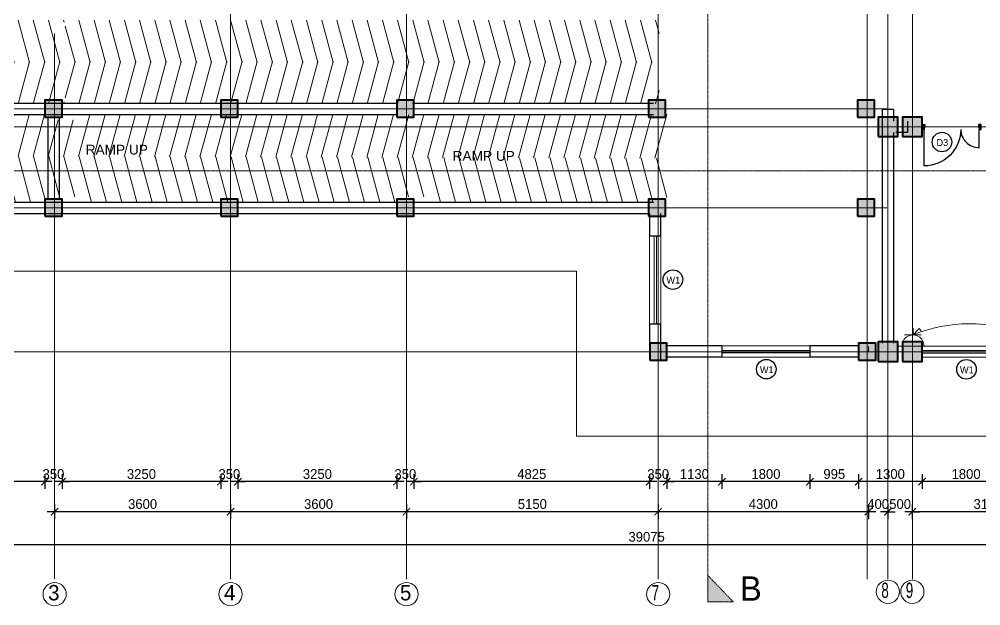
# Model space of a CAD drawing. Header units: inches. Extents: x -3071 to 2534411, y -17796 to 388172.
# Drawn here: x 1675120 to 1694795, y 290799 to 302798 of the extents above; entities that cross this region are included whole.
import ezdxf
from ezdxf.enums import TextEntityAlignment as Align

# ---------------------------------------------------------------- set-up
doc = ezdxf.new("R2010")
doc.units = ezdxf.units.IN
doc.header["$MEASUREMENT"] = 0
for name, pattern in [('ACAD_ISO08W100', [36, 24, -3, 6, -3]), ('DASHDOT2', [12.7, 6.35, -3.175, 0, -3.175]), ('DASHED', [0.75, 0.5, -0.25])]:
    doc.linetypes.add(name, pattern=pattern)
for name, color, linetype, lineweight in [('001-Archi-Opening Tags', 14, 'Continuous', 25), ('002-Archi- Opening', 90, 'Continuous', 25), ('A .4 col', 5, 'Continuous', 40), ('A 0.05 hatch', 252, 'Continuous', 5), ('A 0.13 dw', 3, 'Continuous', 13), ('A 0.13 IND DIM', 240, 'Continuous', 13), ('A 0.13parapet partition', 230, 'Continuous', 13), ('A 0.18 steps', 6, 'Continuous', 18), ('cen', 50, 'ACAD_ISO08W100', 5), ('dotted line', 1, 'DASHED', 9), ('Grid Tag', 6, 'Continuous', 20), ('p1 walls stone outline', 4, 'Continuous', 30), ('Power Sockets City supply', 141, 'Continuous', 13), ('section', 6, 'DASHDOT2', 20), ('text', 7, 'Continuous', 25)]:
    doc.layers.add(name, color=color, linetype=linetype, lineweight=lineweight)
doc.layers.add('Wires', color=1, linetype='Continuous')
doc.styles.add('AERIAL', font='arial.ttf', dxfattribs={"height": 10})
doc.styles.add('Archi 100', font='GOTHIC.TTF', dxfattribs={"height": 200})
doc.styles.add('CG', font='GOTHIC.TTF', dxfattribs={"height": 40})
doc.styles.get("Standard").update_dxf_attribs({"font": 'GOTHIC.TTF'})
doc.dimstyles.new('Archi 100', dxfattribs={"dimtxt": 200, "dimasz": 150, "dimexe": 150, "dimexo": 300, "dimgap": 50, "dimtad": 1, "dimdec": 0, "dimrnd": 5, "dimzin": 0, "dimdsep": 46, "dimtxsty": 'Archi 100', "dimblk": 'ARCHTICK', "dimcen": 0.09, "dimdle": 150, "dimclrd": 256, "dimclre": 256, "dimclrt": 256, "dimadec": 0, "dimazin": 0, "dimtfac": 1, "dimtdec": 0, "dimtix": 1, "dimtofl": 0, "dimtmove": 0, "dimatfit": 3, "dimfxl": 150, "dimfxlon": 1, "dimtolj": 1, "dimtzin": 0, "dimlwd": -1, "dimlwe": -1, "dimarcsym": 0})

# ---------------------------------------------------------------- blocks, each defined once
blk = doc.blocks.new('W2')
at = {"layer": 'A 0.13 dw'}
for points in [[(143910, 195589), (143910, 195359), (142110, 195359), (142110, 195589)], [(142110, 195446), (143910, 195446), (143910, 195496), (142110, 195496)]]:
    blk.add_lwpolyline(points, close=True, dxfattribs=at)
blk = doc.blocks.new('grid')
at = {"layer": 'Grid Tag', "linetype": 'Continuous', "ltscale": 30}
blk.add_circle((51, 48), 264, dxfattribs=at)
blk.add_attdef('GRID', (-143, -93), '', height=200)
blk = doc.blocks.new('*U652')
at = {"ltscale": 100}
for points in [[(5, 50), (5, -50), (55, -50), (55, 15), (40, 15), (40, 50)], [(1195, 50), (1195, -50), (1145, -50), (1145, 15), (1160, 15), (1160, 50)]]:
    blk.add_hatch(color=256, dxfattribs=at).paths.add_polyline_path(points)
for points in [[(783, 50, 0.414214), (43, 790), (43, 50)], [(786, 50, -0.414214), (1157, 421), (1157, 50)]]:
    blk.add_lwpolyline(points, format="xyb", dxfattribs=at)
for points in [[(5, 50), (5, -50), (55, -50), (55, 15), (40, 15), (40, 50)], [(1195, 50), (1195, -50), (1145, -50), (1145, 15), (1160, 15), (1160, 50)]]:
    blk.add_lwpolyline(points, close=True)
blk = doc.blocks.new('window tag')
blk.add_circle((0, 0), 200)
at = {"style": 'Archi 100', "flags": 1}
for tag, p in [('WIDTH', (15, 174.5)), ('HEIGHT', (-4.5, -348.5))]:
    blk.add_attdef(tag, p, '', height=200, dxfattribs=at)
at = {"style": 'Archi 100'}
blk.add_attdef('SYMBOL', text='', height=200, dxfattribs=at).set_placement((8, -10.5), align=Align.MIDDLE_CENTER)
blk = doc.blocks.new('_ArchTick')
at = {"color": 0, "linetype": 'ByBlock', "const_width": 0.15}
blk.add_lwpolyline([(-0.5, -0.5), (0.5, 0.5)], dxfattribs=at)
blk = doc.blocks.new('*D1530')
at = {"transparency": 16777216}
for p, q in [((1693595, 293488), (1693595, 293188)), ((1695395, 293488), (1695395, 293188)), ((1695545, 293338), (1693445, 293338))]:
    blk.add_line(p, q, dxfattribs=at)
at = {"layer": 'Defpoints', "color": 0, "transparency": 16777216}
for p in [(1693595, 295796), (1695395, 295868), (1693595, 293338)]:
    blk.add_point(p, dxfattribs=at)
at = {"transparency": 16777216, "xscale": 150, "yscale": 150, "zscale": 150, "rotation": 180}
blk.add_blockref('_ArchTick', (1693595, 293338), dxfattribs=at)
at = {"transparency": 16777216, "xscale": 150, "yscale": 150, "zscale": 150}
blk.add_blockref('_ArchTick', (1695395, 293338), dxfattribs=at)
at = {"transparency": 16777216, "insert": (1694495, 293493), "char_height": 200, "attachment_point": 5, "style": 'Archi 100'}
blk.add_mtext('\\A1;1800', dxfattribs=at)
blk = doc.blocks.new('*D1531')
at = {"transparency": 16777216}
for p, q in [((1692295, 293488), (1692295, 293188)), ((1693595, 293488), (1693595, 293188)), ((1693745, 293338), (1692145, 293338))]:
    blk.add_line(p, q, dxfattribs=at)
at = {"layer": 'Defpoints', "color": 0, "transparency": 16777216}
for p in [(1692295, 295821), (1693595, 295796), (1692295, 293338)]:
    blk.add_point(p, dxfattribs=at)
at = {"transparency": 16777216, "xscale": 150, "yscale": 150, "zscale": 150, "rotation": 180}
blk.add_blockref('_ArchTick', (1692295, 293338), dxfattribs=at)
at = {"transparency": 16777216, "xscale": 150, "yscale": 150, "zscale": 150}
blk.add_blockref('_ArchTick', (1693595, 293338), dxfattribs=at)
at = {"transparency": 16777216, "insert": (1692945, 293493), "char_height": 200, "attachment_point": 5, "style": 'Archi 100'}
blk.add_mtext('\\A1;1300', dxfattribs=at)
blk = doc.blocks.new('*D1532')
at = {"transparency": 16777216}
for p, q in [((1691300, 293488), (1691300, 293188)), ((1692295, 293488), (1692295, 293188)), ((1692445, 293338), (1691150, 293338))]:
    blk.add_line(p, q, dxfattribs=at)
at = {"layer": 'Defpoints', "color": 0, "transparency": 16777216}
for p in [(1691300, 295884), (1692295, 295821), (1691300, 293338)]:
    blk.add_point(p, dxfattribs=at)
at = {"transparency": 16777216, "xscale": 150, "yscale": 150, "zscale": 150, "rotation": 180}
blk.add_blockref('_ArchTick', (1691300, 293338), dxfattribs=at)
at = {"transparency": 16777216, "xscale": 150, "yscale": 150, "zscale": 150}
blk.add_blockref('_ArchTick', (1692295, 293338), dxfattribs=at)
at = {"transparency": 16777216, "insert": (1691798, 293493), "char_height": 200, "attachment_point": 5, "style": 'Archi 100'}
blk.add_mtext('\\A1;995', dxfattribs=at)
blk = doc.blocks.new('*D1533')
at = {"transparency": 16777216}
for p, q in [((1689500, 293488), (1689500, 293188)), ((1691300, 293488), (1691300, 293188)), ((1691450, 293338), (1689350, 293338))]:
    blk.add_line(p, q, dxfattribs=at)
at = {"layer": 'Defpoints', "color": 0, "transparency": 16777216}
for p in [(1689500, 295884), (1691300, 295884), (1689500, 293338)]:
    blk.add_point(p, dxfattribs=at)
at = {"transparency": 16777216, "xscale": 150, "yscale": 150, "zscale": 150, "rotation": 180}
blk.add_blockref('_ArchTick', (1689500, 293338), dxfattribs=at)
at = {"transparency": 16777216, "xscale": 150, "yscale": 150, "zscale": 150}
blk.add_blockref('_ArchTick', (1691300, 293338), dxfattribs=at)
at = {"transparency": 16777216, "insert": (1690400, 293493), "char_height": 200, "attachment_point": 5, "style": 'Archi 100'}
blk.add_mtext('\\A1;1800', dxfattribs=at)
blk = doc.blocks.new('*D1534')
at = {"transparency": 16777216}
for p, q in [((1688370, 293488), (1688370, 293188)), ((1689500, 293488), (1689500, 293188)), ((1689650, 293338), (1688220, 293338))]:
    blk.add_line(p, q, dxfattribs=at)
at = {"layer": 'Defpoints', "color": 0, "transparency": 16777216}
for p in [(1688370, 295821), (1689500, 295884), (1688370, 293338)]:
    blk.add_point(p, dxfattribs=at)
at = {"transparency": 16777216, "xscale": 150, "yscale": 150, "zscale": 150, "rotation": 180}
blk.add_blockref('_ArchTick', (1688370, 293338), dxfattribs=at)
at = {"transparency": 16777216, "xscale": 150, "yscale": 150, "zscale": 150}
blk.add_blockref('_ArchTick', (1689500, 293338), dxfattribs=at)
at = {"transparency": 16777216, "insert": (1688935, 293493), "char_height": 200, "attachment_point": 5, "style": 'Archi 100'}
blk.add_mtext('\\A1;1130', dxfattribs=at)
blk = doc.blocks.new('*D1535')
at = {"transparency": 16777216}
for p, q in [((1688020, 293488), (1688020, 293188)), ((1688370, 293488), (1688370, 293188)), ((1688020, 293338), (1687870, 293338)), ((1688370, 293338), (1688520, 293338))]:
    blk.add_line(p, q, dxfattribs=at)
at = {"layer": 'Defpoints', "color": 0, "transparency": 16777216}
for p in [(1688020, 295821), (1688370, 295821), (1688020, 293338)]:
    blk.add_point(p, dxfattribs=at)
at = {"transparency": 16777216, "xscale": 150, "yscale": 150, "zscale": 150}
blk.add_blockref('_ArchTick', (1688020, 293338), dxfattribs=at)
at = {"transparency": 16777216, "xscale": 150, "yscale": 150, "zscale": 150, "rotation": 180}
blk.add_blockref('_ArchTick', (1688370, 293338), dxfattribs=at)
at = {"transparency": 16777216, "insert": (1688195, 293493), "char_height": 200, "attachment_point": 5, "style": 'Archi 100'}
blk.add_mtext('\\A1;350', dxfattribs=at)
blk = doc.blocks.new('*D1536')
at = {"transparency": 16777216}
for p, q in [((1683196, 293488), (1683196, 293188)), ((1688020, 293488), (1688020, 293188)), ((1688170, 293338), (1683046, 293338))]:
    blk.add_line(p, q, dxfattribs=at)
at = {"layer": 'Defpoints', "color": 0, "transparency": 16777216}
for p in [(1683196, 298766), (1688020, 295821), (1683196, 293338)]:
    blk.add_point(p, dxfattribs=at)
at = {"transparency": 16777216, "xscale": 150, "yscale": 150, "zscale": 150, "rotation": 180}
blk.add_blockref('_ArchTick', (1683196, 293338), dxfattribs=at)
at = {"transparency": 16777216, "xscale": 150, "yscale": 150, "zscale": 150}
blk.add_blockref('_ArchTick', (1688020, 293338), dxfattribs=at)
at = {"transparency": 16777216, "insert": (1685608, 293493), "char_height": 200, "attachment_point": 5, "style": 'Archi 100'}
blk.add_mtext('\\A1;4825', dxfattribs=at)
blk = doc.blocks.new('*D1537')
at = {"transparency": 16777216}
for p, q in [((1682846, 293488), (1682846, 293188)), ((1683196, 293488), (1683196, 293188)), ((1682846, 293338), (1682696, 293338)), ((1683196, 293338), (1683346, 293338))]:
    blk.add_line(p, q, dxfattribs=at)
at = {"layer": 'Defpoints', "color": 0, "transparency": 16777216}
for p in [(1682846, 298766), (1683196, 298766), (1682846, 293338)]:
    blk.add_point(p, dxfattribs=at)
at = {"transparency": 16777216, "xscale": 150, "yscale": 150, "zscale": 150}
blk.add_blockref('_ArchTick', (1682846, 293338), dxfattribs=at)
at = {"transparency": 16777216, "xscale": 150, "yscale": 150, "zscale": 150, "rotation": 180}
blk.add_blockref('_ArchTick', (1683196, 293338), dxfattribs=at)
at = {"transparency": 16777216, "insert": (1683021, 293493), "char_height": 200, "attachment_point": 5, "style": 'Archi 100'}
blk.add_mtext('\\A1;350', dxfattribs=at)
blk = doc.blocks.new('*D1538')
at = {"transparency": 16777216}
for p, q in [((1679596, 293488), (1679596, 293188)), ((1682846, 293488), (1682846, 293188)), ((1682996, 293338), (1679446, 293338))]:
    blk.add_line(p, q, dxfattribs=at)
at = {"layer": 'Defpoints', "color": 0, "transparency": 16777216}
for p in [(1679596, 298766), (1682846, 298766), (1679596, 293338)]:
    blk.add_point(p, dxfattribs=at)
at = {"transparency": 16777216, "xscale": 150, "yscale": 150, "zscale": 150, "rotation": 180}
blk.add_blockref('_ArchTick', (1679596, 293338), dxfattribs=at)
at = {"transparency": 16777216, "xscale": 150, "yscale": 150, "zscale": 150}
blk.add_blockref('_ArchTick', (1682846, 293338), dxfattribs=at)
at = {"transparency": 16777216, "insert": (1681221, 293493), "char_height": 200, "attachment_point": 5, "style": 'Archi 100'}
blk.add_mtext('\\A1;3250', dxfattribs=at)
blk = doc.blocks.new('*D1539')
at = {"transparency": 16777216}
for p, q in [((1679246, 293488), (1679246, 293188)), ((1679596, 293488), (1679596, 293188)), ((1679246, 293338), (1679096, 293338)), ((1679596, 293338), (1679746, 293338))]:
    blk.add_line(p, q, dxfattribs=at)
at = {"layer": 'Defpoints', "color": 0, "transparency": 16777216}
for p in [(1679246, 298766), (1679596, 298766), (1679246, 293338)]:
    blk.add_point(p, dxfattribs=at)
at = {"transparency": 16777216, "xscale": 150, "yscale": 150, "zscale": 150}
blk.add_blockref('_ArchTick', (1679246, 293338), dxfattribs=at)
at = {"transparency": 16777216, "xscale": 150, "yscale": 150, "zscale": 150, "rotation": 180}
blk.add_blockref('_ArchTick', (1679596, 293338), dxfattribs=at)
at = {"transparency": 16777216, "insert": (1679421, 293493), "char_height": 200, "attachment_point": 5, "style": 'Archi 100'}
blk.add_mtext('\\A1;350', dxfattribs=at)
blk = doc.blocks.new('*D1540')
at = {"transparency": 16777216}
for p, q in [((1675996, 293488), (1675996, 293188)), ((1679246, 293488), (1679246, 293188)), ((1679396, 293338), (1675846, 293338))]:
    blk.add_line(p, q, dxfattribs=at)
at = {"layer": 'Defpoints', "color": 0, "transparency": 16777216}
for p in [(1675996, 298766), (1679246, 298766), (1675996, 293338)]:
    blk.add_point(p, dxfattribs=at)
at = {"transparency": 16777216, "xscale": 150, "yscale": 150, "zscale": 150, "rotation": 180}
blk.add_blockref('_ArchTick', (1675996, 293338), dxfattribs=at)
at = {"transparency": 16777216, "xscale": 150, "yscale": 150, "zscale": 150}
blk.add_blockref('_ArchTick', (1679246, 293338), dxfattribs=at)
at = {"transparency": 16777216, "insert": (1677621, 293493), "char_height": 200, "attachment_point": 5, "style": 'Archi 100'}
blk.add_mtext('\\A1;3250', dxfattribs=at)
blk = doc.blocks.new('*D1541')
at = {"transparency": 16777216}
for p, q in [((1675646, 293488), (1675646, 293188)), ((1675996, 293488), (1675996, 293188)), ((1675646, 293338), (1675496, 293338)), ((1675996, 293338), (1676146, 293338))]:
    blk.add_line(p, q, dxfattribs=at)
at = {"layer": 'Defpoints', "color": 0, "transparency": 16777216}
for p in [(1675646, 298766), (1675996, 298766), (1675646, 293338)]:
    blk.add_point(p, dxfattribs=at)
at = {"transparency": 16777216, "xscale": 150, "yscale": 150, "zscale": 150}
blk.add_blockref('_ArchTick', (1675646, 293338), dxfattribs=at)
at = {"transparency": 16777216, "xscale": 150, "yscale": 150, "zscale": 150, "rotation": 180}
blk.add_blockref('_ArchTick', (1675996, 293338), dxfattribs=at)
at = {"transparency": 16777216, "insert": (1675821, 293493), "char_height": 200, "attachment_point": 5, "style": 'Archi 100'}
blk.add_mtext('\\A1;350', dxfattribs=at)
blk = doc.blocks.new('*D1542')
at = {"transparency": 16777216}
for p, q in [((1671246, 293488), (1671246, 293188)), ((1675646, 293488), (1675646, 293188)), ((1675796, 293338), (1671096, 293338))]:
    blk.add_line(p, q, dxfattribs=at)
at = {"layer": 'Defpoints', "color": 0, "transparency": 16777216}
for p in [(1671246, 298766), (1675646, 298766), (1671246, 293338)]:
    blk.add_point(p, dxfattribs=at)
at = {"transparency": 16777216, "xscale": 150, "yscale": 150, "zscale": 150, "rotation": 180}
blk.add_blockref('_ArchTick', (1671246, 293338), dxfattribs=at)
at = {"transparency": 16777216, "xscale": 150, "yscale": 150, "zscale": 150}
blk.add_blockref('_ArchTick', (1675646, 293338), dxfattribs=at)
at = {"transparency": 16777216, "insert": (1673446, 293493), "char_height": 200, "attachment_point": 5, "style": 'Archi 100'}
blk.add_mtext('\\A1;4400', dxfattribs=at)
blk = doc.blocks.new('*D1549')
at = {"transparency": 16777216}
for p, q in [((1693395, 292874), (1693395, 292574)), ((1696495, 292874), (1696495, 292574)), ((1696645, 292724), (1693245, 292724))]:
    blk.add_line(p, q, dxfattribs=at)
at = {"layer": 'Defpoints', "color": 0, "transparency": 16777216}
for p in [(1693395, 295996), (1696495, 295996), (1693395, 292724)]:
    blk.add_point(p, dxfattribs=at)
at = {"transparency": 16777216, "xscale": 150, "yscale": 150, "zscale": 150, "rotation": 180}
blk.add_blockref('_ArchTick', (1693395, 292724), dxfattribs=at)
at = {"transparency": 16777216, "xscale": 150, "yscale": 150, "zscale": 150}
blk.add_blockref('_ArchTick', (1696495, 292724), dxfattribs=at)
at = {"transparency": 16777216, "insert": (1694945, 292879), "char_height": 200, "attachment_point": 5, "style": 'Archi 100'}
blk.add_mtext('\\A1;3100', dxfattribs=at)
blk = doc.blocks.new('*D1550')
at = {"transparency": 16777216}
for p, q in [((1692895, 292874), (1692895, 292574)), ((1693395, 292874), (1693395, 292574)), ((1692895, 292724), (1692745, 292724)), ((1693395, 292724), (1693545, 292724))]:
    blk.add_line(p, q, dxfattribs=at)
at = {"layer": 'Defpoints', "color": 0, "transparency": 16777216}
for p in [(1692895, 295996), (1693395, 295996), (1692895, 292724)]:
    blk.add_point(p, dxfattribs=at)
at = {"transparency": 16777216, "xscale": 150, "yscale": 150, "zscale": 150}
blk.add_blockref('_ArchTick', (1692895, 292724), dxfattribs=at)
at = {"transparency": 16777216, "xscale": 150, "yscale": 150, "zscale": 150, "rotation": 180}
blk.add_blockref('_ArchTick', (1693395, 292724), dxfattribs=at)
at = {"transparency": 16777216, "insert": (1693145, 292879), "char_height": 200, "attachment_point": 5, "style": 'Archi 100'}
blk.add_mtext('\\A1;500', dxfattribs=at)
blk = doc.blocks.new('*D1551')
at = {"transparency": 16777216}
for p, q in [((1692495, 292874), (1692495, 292574)), ((1692895, 292874), (1692895, 292574)), ((1692495, 292724), (1692345, 292724)), ((1692895, 292724), (1693045, 292724))]:
    blk.add_line(p, q, dxfattribs=at)
at = {"layer": 'Defpoints', "color": 0, "transparency": 16777216}
for p in [(1692495, 295996), (1692895, 295996), (1692495, 292724)]:
    blk.add_point(p, dxfattribs=at)
at = {"transparency": 16777216, "xscale": 150, "yscale": 150, "zscale": 150}
blk.add_blockref('_ArchTick', (1692495, 292724), dxfattribs=at)
at = {"transparency": 16777216, "xscale": 150, "yscale": 150, "zscale": 150, "rotation": 180}
blk.add_blockref('_ArchTick', (1692895, 292724), dxfattribs=at)
at = {"transparency": 16777216, "insert": (1692695, 292879), "char_height": 200, "attachment_point": 5, "style": 'Archi 100'}
blk.add_mtext('\\A1;400', dxfattribs=at)
blk = doc.blocks.new('*D1552')
at = {"transparency": 16777216}
for p, q in [((1688195, 292874), (1688195, 292574)), ((1692495, 292874), (1692495, 292574)), ((1692645, 292724), (1688045, 292724))]:
    blk.add_line(p, q, dxfattribs=at)
at = {"layer": 'Defpoints', "color": 0, "transparency": 16777216}
for p in [(1688195, 295996), (1692495, 295996), (1688195, 292724)]:
    blk.add_point(p, dxfattribs=at)
at = {"transparency": 16777216, "xscale": 150, "yscale": 150, "zscale": 150, "rotation": 180}
blk.add_blockref('_ArchTick', (1688195, 292724), dxfattribs=at)
at = {"transparency": 16777216, "xscale": 150, "yscale": 150, "zscale": 150}
blk.add_blockref('_ArchTick', (1692495, 292724), dxfattribs=at)
at = {"transparency": 16777216, "insert": (1690345, 292879), "char_height": 200, "attachment_point": 5, "style": 'Archi 100'}
blk.add_mtext('\\A1;4300', dxfattribs=at)
blk = doc.blocks.new('*D1553')
at = {"transparency": 16777216}
for p, q in [((1683045, 292874), (1683045, 292574)), ((1688195, 292874), (1688195, 292574)), ((1688345, 292724), (1682895, 292724))]:
    blk.add_line(p, q, dxfattribs=at)
at = {"layer": 'Defpoints', "color": 0, "transparency": 16777216}
for p in [(1683045, 298941), (1688195, 295996), (1683045, 292724)]:
    blk.add_point(p, dxfattribs=at)
at = {"transparency": 16777216, "xscale": 150, "yscale": 150, "zscale": 150, "rotation": 180}
blk.add_blockref('_ArchTick', (1683045, 292724), dxfattribs=at)
at = {"transparency": 16777216, "xscale": 150, "yscale": 150, "zscale": 150}
blk.add_blockref('_ArchTick', (1688195, 292724), dxfattribs=at)
at = {"transparency": 16777216, "insert": (1685620, 292879), "char_height": 200, "attachment_point": 5, "style": 'Archi 100'}
blk.add_mtext('\\A1;5150', dxfattribs=at)
blk = doc.blocks.new('*D1554')
at = {"transparency": 16777216}
for p, q in [((1679445, 292874), (1679445, 292574)), ((1683045, 292874), (1683045, 292574)), ((1683195, 292724), (1679295, 292724))]:
    blk.add_line(p, q, dxfattribs=at)
at = {"layer": 'Defpoints', "color": 0, "transparency": 16777216}
for p in [(1679445, 298941), (1683045, 298941), (1679445, 292724)]:
    blk.add_point(p, dxfattribs=at)
at = {"transparency": 16777216, "xscale": 150, "yscale": 150, "zscale": 150, "rotation": 180}
blk.add_blockref('_ArchTick', (1679445, 292724), dxfattribs=at)
at = {"transparency": 16777216, "xscale": 150, "yscale": 150, "zscale": 150}
blk.add_blockref('_ArchTick', (1683045, 292724), dxfattribs=at)
at = {"transparency": 16777216, "insert": (1681245, 292879), "char_height": 200, "attachment_point": 5, "style": 'Archi 100'}
blk.add_mtext('\\A1;3600', dxfattribs=at)
blk = doc.blocks.new('*D1555')
at = {"transparency": 16777216}
for p, q in [((1675845, 292874), (1675845, 292574)), ((1679445, 292874), (1679445, 292574)), ((1679595, 292724), (1675695, 292724))]:
    blk.add_line(p, q, dxfattribs=at)
at = {"layer": 'Defpoints', "color": 0, "transparency": 16777216}
for p in [(1675845, 298941), (1679445, 298941), (1675845, 292724)]:
    blk.add_point(p, dxfattribs=at)
at = {"transparency": 16777216, "xscale": 150, "yscale": 150, "zscale": 150, "rotation": 180}
blk.add_blockref('_ArchTick', (1675845, 292724), dxfattribs=at)
at = {"transparency": 16777216, "xscale": 150, "yscale": 150, "zscale": 150}
blk.add_blockref('_ArchTick', (1679445, 292724), dxfattribs=at)
at = {"transparency": 16777216, "insert": (1677645, 292879), "char_height": 200, "attachment_point": 5, "style": 'Archi 100'}
blk.add_mtext('\\A1;3600', dxfattribs=at)
blk = doc.blocks.new('*D1270')
at = {"transparency": 16777216}
for p, q in [((1668422, 292203), (1668422, 291903)), ((1707495, 292203), (1707495, 291903)), ((1668272, 292053), (1707645, 292053))]:
    blk.add_line(p, q, dxfattribs=at)
at = {"layer": 'Defpoints', "color": 0, "transparency": 16777216}
for p in [(1668422, 298741), (1707495, 295796), (1707495, 292053)]:
    blk.add_point(p, dxfattribs=at)
at = {"transparency": 16777216, "xscale": 150, "yscale": 150, "zscale": 150, "rotation": 180}
blk.add_blockref('_ArchTick', (1668422, 292053), dxfattribs=at)
at = {"transparency": 16777216, "xscale": 150, "yscale": 150, "zscale": 150}
blk.add_blockref('_ArchTick', (1707495, 292053), dxfattribs=at)
at = {"transparency": 16777216, "insert": (1687958, 292208), "char_height": 200, "attachment_point": 5, "style": 'Archi 100'}
blk.add_mtext('\\A1;39075', dxfattribs=at)
blk = doc.blocks.new('15A N soc')
at = {"layer": 'Power Sockets City supply', "color": 244, "lineweight": 13, "true_color": 0x991b1e}
for p, q in [((52222.5612, 99516.2064), (52222.5611, 99516.2603)), ((52222.5612, 99516.2064), (52222.6099, 99516.2585)), ((52222.6099, 99516.2585), (52222.6282, 99516.2401)), ((52222.6282, 99516.2064), (52222.4926, 99516.2064)), ((52222.4338, 99516.1156), (52222.6863, 99516.1156))]:
    blk.add_line(p, q, dxfattribs=at)
blk.add_arc((52222.5612, 99516.1182), 0.0881, 358.32, 181.68, dxfattribs=at)

msp = doc.modelspace()

# ---------------------------------------------------------------- hatches: boundary and pattern name
at = {"layer": 'A .4 col', "linetype": 'Continuous'}
h = msp.add_hatch(color=256, dxfattribs=at)
h.dxf.hatch_style = 1
h.paths.add_polyline_path([(1675645.55, 300791.01), (1675995.55, 300791.01), (1675995.55, 301141.01), (1675645.55, 301141.01)])
h = msp.add_hatch(color=256, dxfattribs=at)
h.dxf.hatch_style = 1
h.paths.add_polyline_path([(1679245.55, 300791.01), (1679595.55, 300791.01), (1679595.55, 301141.01), (1679245.55, 301141.01)])
h = msp.add_hatch(color=256, dxfattribs=at)
h.dxf.hatch_style = 1
h.paths.add_polyline_path([(1682845.55, 300791.01), (1683195.55, 300791.01), (1683195.55, 301141.01), (1682845.55, 301141.01)])
h = msp.add_hatch(color=256, dxfattribs=at)
h.dxf.hatch_style = 1
h.paths.add_polyline_path([(1687995.55, 300791.01), (1688345.55, 300791.01), (1688345.55, 301141.01), (1687995.55, 301141.01)])
h = msp.add_hatch(color=256, dxfattribs=at)
h.dxf.hatch_style = 1
h.paths.add_polyline_path([(1692270.55, 300791.01), (1692620.55, 300791.01), (1692620.55, 301141.01), (1692270.55, 301141.01)])
h = msp.add_hatch(color=256, dxfattribs=at)
h.dxf.hatch_style = 1
h.paths.add_polyline_path([(1692695.4, 300396.02), (1693095.4, 300396.02), (1693095.4, 300796.02), (1692695.4, 300796.02)])
h = msp.add_hatch(color=256, dxfattribs=at)
h.dxf.hatch_style = 1
h.paths.add_polyline_path([(1693195.4, 300396.02), (1693595.4, 300396.02), (1693595.4, 300796.02), (1693195.4, 300796.02)])
h = msp.add_hatch(color=256, dxfattribs=at)
h.dxf.hatch_style = 1
h.paths.add_polyline_path([(1675645.55, 298766.02), (1675995.55, 298766.02), (1675995.55, 299116.02), (1675645.55, 299116.02)])
h = msp.add_hatch(color=256, dxfattribs=at)
h.dxf.hatch_style = 1
h.paths.add_polyline_path([(1679245.55, 298766.02), (1679595.55, 298766.02), (1679595.55, 299116.02), (1679245.55, 299116.02)])
h = msp.add_hatch(color=256, dxfattribs=at)
h.dxf.hatch_style = 1
h.paths.add_polyline_path([(1682845.55, 298766.02), (1683195.55, 298766.02), (1683195.55, 299116.02), (1682845.55, 299116.02)])
h = msp.add_hatch(color=256, dxfattribs=at)
h.dxf.hatch_style = 1
h.paths.add_polyline_path([(1687995.55, 298766.02), (1688345.55, 298766.02), (1688345.55, 299116.02), (1687995.55, 299116.02)])
h = msp.add_hatch(color=256, dxfattribs=at)
h.dxf.hatch_style = 1
h.paths.add_polyline_path([(1692270.55, 298766.02), (1692620.55, 298766.02), (1692620.55, 299116.02), (1692270.55, 299116.02)])
h = msp.add_hatch(color=256, dxfattribs=at)
h.dxf.hatch_style = 1
h.paths.add_polyline_path([(1688020.4, 295821.02), (1688370.4, 295821.02), (1688370.4, 296171.02), (1688020.4, 296171.02)])
h = msp.add_hatch(color=256, dxfattribs=at)
h.dxf.hatch_style = 1
h.paths.add_polyline_path([(1692295.4, 295821.02), (1692645.4, 295821.02), (1692645.4, 296171.02), (1692295.4, 296171.02)])
h = msp.add_hatch(color=256, dxfattribs=at)
h.dxf.hatch_style = 1
h.paths.add_polyline_path([(1692695.4, 295796.02), (1693095.4, 295796.02), (1693095.4, 296196.02), (1692695.4, 296196.02)])
h = msp.add_hatch(color=256, dxfattribs=at)
h.dxf.hatch_style = 1
h.paths.add_polyline_path([(1693195.4, 295796.02), (1693595.4, 295796.02), (1693595.4, 296196.02), (1693195.4, 296196.02)])
at = {"layer": 'A 0.05 hatch'}
h = msp.add_hatch(dxfattribs=at)
h.set_pattern_fill('_USER', color=256, scale=300, angle=285, style=0, pattern_type=0)
h.set_pattern_definition([(105, (1838850.58, 448543.28), (-289.77775, -77.6457), [])])
h.paths.add_polyline_path([(1676265.37, 302779.13), (1676265.37, 302654.12), (1676040.37, 302654.12), (1676040.37, 302779.13), (1670910.36, 302779.13), (1670910.36, 301909.13), (1688215.37, 301909.13), (1688215.37, 302779.13)])
h = msp.add_hatch(dxfattribs=at)
h.set_pattern_fill('_USER', color=256, scale=300, angle=285, style=0, pattern_type=0)
h.set_pattern_definition([(255, (1838850.58, 155301.87), (-289.77775, 77.6457), [])])
h.paths.add_polyline_path([(1676265.37, 301066.02), (1676265.37, 301191.02), (1676040.37, 301191.02), (1676040.37, 301066.02), (1670910.36, 301066.02), (1670910.36, 301936.02), (1688215.37, 301936.02), (1688215.37, 301066.02)])
h = msp.add_hatch(dxfattribs=at)
h.set_pattern_fill('_USER', color=256, scale=300, angle=285, style=0, pattern_type=0)
h.set_pattern_definition([(75, (1671052.7, 299976.02), (289.778, -77.6457), [])])
h.paths.add_polyline_path([(1676045.55, 300850.74), (1676045.55, 300741.02), (1675820.55, 300741.02), (1675820.55, 300850.75), (1671067.71, 300851.02), (1671067.71, 300006.02), (1688372.71, 299953.52), (1688372.71, 300850.04), (1676377.71, 300850.72), (1676377.71, 300741.02), (1676152.71, 300741.02), (1676152.71, 300850.73)])
h = msp.add_hatch(dxfattribs=at)
h.set_pattern_fill('_USER', color=256, scale=300, angle=285, style=0, pattern_type=0)
h.set_pattern_definition([(285, (1671052.7, 300038.8), (289.778, 77.6457), [])])
h.paths.add_polyline_path([(1683072.71, 299166.02), (1683522.71, 299166.02), (1683522.71, 299056.02), (1688372.71, 299056.02), (1688372.71, 299953.52), (1671067.71, 300008.79), (1671067.71, 299056.02), (1675872.71, 299056.02), (1675872.71, 299166.02), (1676322.71, 299166.02), (1676322.71, 299056.02), (1683072.71, 299056.02)])
at = {"layer": 'section'}
msp.add_hatch(color=256, dxfattribs=at).paths.add_polyline_path([(1689730.15, 290880.07), (1689207.8, 290880.07), (1689207.8, 291423.67)])

# ---------------------------------------------------------------- linework, layer by layer
at = {"layer": 'A .4 col', "linetype": 'Continuous'}
for points in [[(1675645.55, 300791.01), (1675995.55, 300791.01), (1675995.55, 301141.01), (1675645.55, 301141.01)], [(1679245.55, 300791.01), (1679595.55, 300791.01), (1679595.55, 301141.01), (1679245.55, 301141.01)], [(1682845.55, 300791.01), (1683195.55, 300791.01), (1683195.55, 301141.01), (1682845.55, 301141.01)], [(1687995.55, 300791.01), (1688345.55, 300791.01), (1688345.55, 301141.01), (1687995.55, 301141.01)], [(1692270.55, 300791.01), (1692620.55, 300791.01), (1692620.55, 301141.01), (1692270.55, 301141.01)], [(1692695.4, 300396.02), (1693095.4, 300396.02), (1693095.4, 300796.02), (1692695.4, 300796.02)], [(1693195.4, 300396.02), (1693595.4, 300396.02), (1693595.4, 300796.02), (1693195.4, 300796.02)], [(1675645.55, 298766.02), (1675995.55, 298766.02), (1675995.55, 299116.02), (1675645.55, 299116.02)], [(1679245.55, 298766.02), (1679595.55, 298766.02), (1679595.55, 299116.02), (1679245.55, 299116.02)], [(1682845.55, 298766.02), (1683195.55, 298766.02), (1683195.55, 299116.02), (1682845.55, 299116.02)], [(1687995.55, 298766.02), (1688345.55, 298766.02), (1688345.55, 299116.02), (1687995.55, 299116.02)], [(1692270.55, 298766.02), (1692620.55, 298766.02), (1692620.55, 299116.02), (1692270.55, 299116.02)], [(1688020.4, 295821.02), (1688370.4, 295821.02), (1688370.4, 296171.02), (1688020.4, 296171.02)], [(1692295.4, 295821.02), (1692645.4, 295821.02), (1692645.4, 296171.02), (1692295.4, 296171.02)], [(1692695.4, 295796.02), (1693095.4, 295796.02), (1693095.4, 296196.02), (1692695.4, 296196.02)], [(1693195.4, 295796.02), (1693595.4, 295796.02), (1693595.4, 296196.02), (1693195.4, 296196.02)]]:
    msp.add_lwpolyline(points, close=True, dxfattribs=at)
at = {"layer": 'A 0.13parapet partition'}
for p, q in [((1692645.4, 296171.02), (1692645.4, 295821.02)), ((1692495.4, 296100.77), (1692495.4, 295996.02))]:
    msp.add_line(p, q, dxfattribs=at)
at = {"layer": 'A 0.18 steps', "linetype": 'Continuous'}
msp.add_line((1688090.41, 295996.02), (1692270.4, 295996.02), dxfattribs=at)
at = {"layer": 'cen', "ltscale": 2}
for p, q in [((1679445.4, 318285.53), (1679445.4, 291341.37)), ((1683045.4, 318285.53), (1683045.4, 291341.37)), ((1688195.4, 318285.53), (1688195.4, 291341.37)), ((1692895.4, 318285.53), (1692895.4, 291341.37)), ((1693395.4, 318285.53), (1693395.4, 291341.37)), ((1692470.4, 305196.01), (1692470.4, 291341.37)), ((1675845.4, 302506.01), (1675845.4, 291341.37)), ((1692870.55, 300966.02), (1667672.6, 300966.02)), ((1711810.4, 300596.02), (1664130.4, 300596.02)), ((1692875.55, 298941.02), (1667672.6, 298941.02)), ((1711810.4, 295996.02), (1664130.4, 295996.02))]:
    msp.add_line(p, q, dxfattribs=at)
at = {"layer": 'Defpoints', "color": 2}
for p, q in [((1693095.4, 296196.02), (1693095.4, 295796.02)), ((1693195.4, 296196.02), (1693195.4, 295796.02)), ((1693595.4, 296196.02), (1693595.4, 295796.02))]:
    msp.add_line(p, q, dxfattribs=at)
at = {"layer": 'dotted line', "linetype": 'Continuous', "ltscale": 1000}
for p, q in [((1686520.4, 297641.02), (1667318.6, 297641.02)), ((1686520.4, 294265.97), (1686520.4, 297641.02)), ((1708310.4, 294265.97), (1686520.4, 294265.97))]:
    msp.add_line(p, q, dxfattribs=at)
at = {"layer": 'p1 walls stone outline'}
for p, q in [((1668735.55, 301081.02), (1678095.55, 301081.02)), ((1675995.55, 301081.02), (1682845.55, 301081.02)), ((1683195.55, 301081.01), (1684395.55, 301081.01)), ((1683195.55, 301081.01), (1687995.55, 301081.01)), ((1686420.43, 301081.02), (1688095.55, 301081.01)), ((1686420.43, 301081.02), (1687995.55, 301081.01)), ((1668735.55, 300851.02), (1678095.55, 300851.02)), ((1675995.55, 300851.02), (1682845.55, 300851.02)), ((1683195.55, 300851.01), (1687995.55, 300851.01)), ((1686420.43, 300851.02), (1688095.55, 300851.01)), ((1692780.4, 300952.4), (1692780.4, 300481.01)), ((1693010.4, 300952.4), (1692780.4, 300952.4)), ((1693010.4, 300952.4), (1693010.4, 300711.01)), ((1675705.55, 300791.01), (1675705.55, 299116.02)), ((1675935.55, 300791.01), (1675935.55, 299116.02)), ((1692780.4, 300711.02), (1692780.4, 296171.01)), ((1693295.4, 300711.01), (1693295.4, 300481.01)), ((1693010.4, 300481.02), (1693010.4, 296171.01)), ((1693295.4, 300481.02), (1693057.9, 300481.02)), ((1668735.55, 299056.02), (1688095.55, 299056.02)), ((1668820.55, 298826.02), (1688020.4, 298826.02)), ((1688020.4, 298364.07), (1688020.4, 298826.02)), ((1688250.4, 298364.07), (1688250.4, 298826.02)), ((1688020.4, 298364.07), (1688250.4, 298364.07)), ((1688020.4, 295821.02), (1688020.4, 296564.19)), ((1688020.4, 296564.19), (1688250.4, 296564.19)), ((1688250.4, 295821.02), (1688250.4, 296564.19)), ((1689500.19, 296113.78), (1688345.55, 296113.78)), ((1689500.19, 296113.78), (1689500.19, 295883.78)), ((1692295.4, 296113.78), (1691300.07, 296113.78)), ((1691300.07, 296113.78), (1691300.07, 295883.78)), ((1693595.4, 295881.01), (1693595.4, 296111.01)), ((1689500.19, 295883.78), (1688345.55, 295883.78)), ((1692295.4, 295883.78), (1691300.07, 295883.78))]:
    msp.add_line(p, q, dxfattribs=at)
at = {"layer": 'section'}
for p, q in [((1689207.8, 318061.43), (1689207.8, 290880.07)), ((1663804.72, 299696.69), (1711637.51, 299696.69)), ((1689730.15, 290880.07), (1689207.8, 291423.67)), ((1689207.8, 290880.07), (1689730.15, 290880.07))]:
    msp.add_line(p, q, dxfattribs=at)
at = {"layer": 'Wires', "color": 2, "lineweight": 9}
msp.add_arc((1694555.9, 293556), 3011.5, 67.584596, 112.415404, dxfattribs=at)

# ---------------------------------------------------------------- block references
ref = msp.add_blockref('grid', (1675799.17, 290993.32), dxfattribs=dict(xscale=0.8987445155798923, yscale=0.8987445155798923, zscale=0.8987445155798923))
ref.add_attrib('GRID', '3', (1675710.64, 290909.54), dxfattribs={"height": 314.56})
ref = msp.add_blockref('grid', (1679399.17, 290993.32), dxfattribs=dict(xscale=0.8987445155798923, yscale=0.8987445155798923, zscale=0.8987445155798923))
ref.add_attrib('GRID', '4', (1679310.64, 290909.54), dxfattribs={"height": 314.56})
ref = msp.add_blockref('grid', (1682999.17, 290993.32), dxfattribs=dict(xscale=0.8987445155798923, yscale=0.8987445155798923, zscale=0.8987445155798923))
ref.add_attrib('GRID', '5', (1682910.64, 290909.54), dxfattribs={"height": 314.56})
ref = msp.add_blockref('grid', (1688149.18, 290993.32), dxfattribs=dict(xscale=0.8987445155798923, yscale=0.8987445155798923, zscale=0.8987445155798923))
ref.add_attrib('GRID', '7', (1688060.64, 290909.54), dxfattribs={"height": 314.56, "width": 0.65})
ref = msp.add_blockref('grid', (1692849.18, 291041.79), dxfattribs=dict(xscale=0.8987445155798923, yscale=0.8987445155798923, zscale=0.8987445155798923))
ref.add_attrib('GRID', '8', (1692760.64, 290958.01), dxfattribs={"height": 314.56, "width": 0.65})
ref = msp.add_blockref('grid', (1693349.18, 291041.79), dxfattribs=dict(xscale=0.8987445155798923, yscale=0.8987445155798923, zscale=0.8987445155798923))
ref.add_attrib('GRID', '9', (1693260.64, 290958.01), dxfattribs={"height": 314.56, "width": 0.65})
at = {"layer": '001-Archi-Opening Tags'}
ref = msp.add_blockref('window tag', (1694001.6, 300285.96), dxfattribs=at)
ref.add_attrib('SYMBOL', 'D3', dxfattribs={"layer": '0', "height": 140, "style": 'CG'}).set_placement((1694009.6, 300275.46), align=Align.MIDDLE_CENTER)
ref = msp.add_blockref('window tag', (1688495.82, 297471.14), dxfattribs=at)
ref.add_attrib('SYMBOL', 'W1', dxfattribs={"layer": '0', "height": 140, "style": 'CG'}).set_placement((1688503.82, 297460.64), align=Align.MIDDLE_CENTER)
ref = msp.add_blockref('window tag', (1690407.14, 295638.36), dxfattribs=at)
ref.add_attrib('SYMBOL', 'W1', dxfattribs={"layer": '0', "height": 140, "style": 'CG'}).set_placement((1690415.14, 295627.86), align=Align.MIDDLE_CENTER)
ref = msp.add_blockref('window tag', (1694502.47, 295635.59), dxfattribs=at)
ref.add_attrib('SYMBOL', 'W1', dxfattribs={"layer": '0', "height": 140, "style": 'CG'}).set_placement((1694510.47, 295625.09), align=Align.MIDDLE_CENTER)
at = {"layer": '002-Archi- Opening', "xscale": -1.008402685110923, "yscale": 1.008402685110923, "zscale": 1.008402685110923, "rotation": 180}
msp.add_blockref('*U652', (1693595.4, 300594.63), dxfattribs=at)
at = {"layer": 'A 0.13 IND DIM', "rotation": 89.99999999995498}
msp.add_blockref('W2', (1883609, 154453.92), dxfattribs=at)
at = {"layer": 'A 0.13 IND DIM'}
for p in [(1547389.92, 100525.19), (1551485.25, 100522.41)]:
    msp.add_blockref('W2', p, dxfattribs=at)
at = {"layer": 'Power Sockets City supply', "lineweight": 0, "xscale": 2523.339306174504, "yscale": 2523.339306174504, "zscale": 2523.339306174504}
msp.add_blockref('15A N soc', (-130081831.72, -250816815.15), dxfattribs=at)

# ---------------------------------------------------------------- texts
at = {"layer": 'section', "insert": (1690091.1, 291151.06), "char_height": 500, "width": 2050.5885, "attachment_point": 5, "style": 'CG'}
msp.add_mtext('B', dxfattribs=at)
at = {"layer": 'text', "style": 'AERIAL'}
for p in [(1676480.5, 300029.8), (1683988.88, 299901.8)]:
    msp.add_text('RAMP UP', height=200, dxfattribs=at).set_placement(p)

# ---------------------------------------------------------------- dimensions: what is measured, and where the dimension line sits
for base, p1, p2, picture, middle in [((1675845.4, 292724.42), (1679445.4, 298941.02), (1675845.4, 298941.02), '*D1555', (1677645.4, 292879.45)), ((1679445.4, 292724.42), (1683045.4, 298941.02), (1679445.4, 298941.02), '*D1554', (1681245.4, 292879.45)), ((1683045.4, 292724.42), (1688195.4, 295996.02), (1683045.4, 298941.02), '*D1553', (1685620.4, 292879.45)), ((1671245.55, 293337.68), (1675645.55, 298766.02), (1671245.55, 298766.02), '*D1542', (1673445.55, 293492.71)), ((1675645.55, 293337.68), (1675995.55, 298766.02), (1675645.55, 298766.02), '*D1541', (1675820.55, 293492.71)), ((1675995.55, 293337.68), (1679245.55, 298766.02), (1675995.55, 298766.02), '*D1540', (1677620.55, 293492.71)), ((1679245.55, 293337.68), (1679595.55, 298766.02), (1679245.55, 298766.02), '*D1539', (1679420.55, 293492.71)), ((1679595.55, 293337.68), (1682845.55, 298766.02), (1679595.55, 298766.02), '*D1538', (1681220.55, 293492.71)), ((1682845.55, 293337.68), (1683195.55, 298766.02), (1682845.55, 298766.02), '*D1537', (1683020.55, 293492.71)), ((1683195.55, 293337.68), (1688020.4, 295821.02), (1683195.55, 298766.02), '*D1536', (1685607.98, 293492.71)), ((1688195.4, 292724.42), (1692495.4, 295996.02), (1688195.4, 295996.02), '*D1552', (1690345.4, 292879.45)), ((1692495.4, 292724.42), (1692895.4, 295996.02), (1692495.4, 295996.02), '*D1551', (1692695.4, 292879.45)), ((1692895.4, 292724.42), (1693395.4, 295996.02), (1692895.4, 295996.02), '*D1550', (1693145.4, 292879.45)), ((1693395.4, 292724.42), (1696495.4, 295996.02), (1693395.4, 295996.02), '*D1549', (1694945.4, 292879.45)), ((1688020.4, 293337.68), (1688370.4, 295821.02), (1688020.4, 295821.02), '*D1535', (1688195.4, 293492.71)), ((1688370.4, 293337.68), (1689500.19, 295883.78), (1688370.4, 295821.02), '*D1534', (1688935.29, 293492.71)), ((1689500.19, 293337.68), (1691300.07, 295883.78), (1689500.19, 295883.78), '*D1533', (1690400.13, 293492.71)), ((1691300.07, 293337.68), (1692295.4, 295821.02), (1691300.07, 295883.78), '*D1532', (1691797.74, 293492.71)), ((1692295.4, 293337.68), (1693595.4, 295796.02), (1692295.4, 295821.02), '*D1531', (1692945.4, 293492.71)), ((1693595.4, 293337.68), (1695395.4, 295867.74), (1693595.4, 295796.02), '*D1530', (1694495.4, 293492.71))]:
    dim = msp.add_linear_dim(base=base, p1=p1, p2=p2, dimstyle='Archi 100', override={"dimtmove": 1})
    dim.commit()
    dim.dimension.update_dxf_attribs({"geometry": picture, "text_midpoint": middle})
dim = msp.add_linear_dim(base=(1707495.4, 292052.6), p1=(1668421.51, 298741.02), p2=(1707495.4, 295796.02), dimstyle='Archi 100')
dim.commit()
dim.dimension.update_dxf_attribs({"geometry": '*D1270', "text_midpoint": (1687958.46, 292207.63)})

doc.saveas('drawing.dxf')
